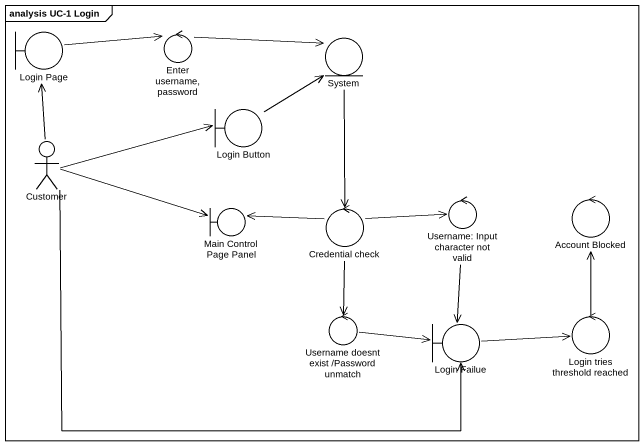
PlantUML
@startuml
mainframe analysis UC-1 Login
boundary "Login Page" as Login_Page
control "Enter username,password" as Enter_username_password
entity System
boundary "Login Button" as Login_Button
actor Customer
boundary "Main Control Page Panel" as Main_Control_Page_Panel
control "Credential check" as Credential_check
control "Username: Input character not valid" as Username_Input_character
control "Account Blocked" as Account_Blocked
control "Username doesnt exist /Password unmatch" as Username_doesnt_exist
boundary "Login Failue" as Login_Failue
control "Login tries threshold reached" as Login_tries_threshold
Login_Page -right-> Enter_username_password
Enter_username_password -right-> System
System --> Credential_check
Login_Button -up-> System
Customer -up-> Login_Page
Customer -right-> Login_Button
Customer -right-> Main_Control_Page_Panel
Customer -right-> Login_Failue
Credential_check -left-> Main_Control_Page_Panel
Credential_check -right-> Username_Input_character
Credential_check --> Username_doesnt_exist
Username_Input_character --> Login_Failue
Username_doesnt_exist -right-> Login_Failue
Login_Failue -right-> Login_tries_threshold
Login_tries_threshold -up-> Account_Blocked
@enduml
